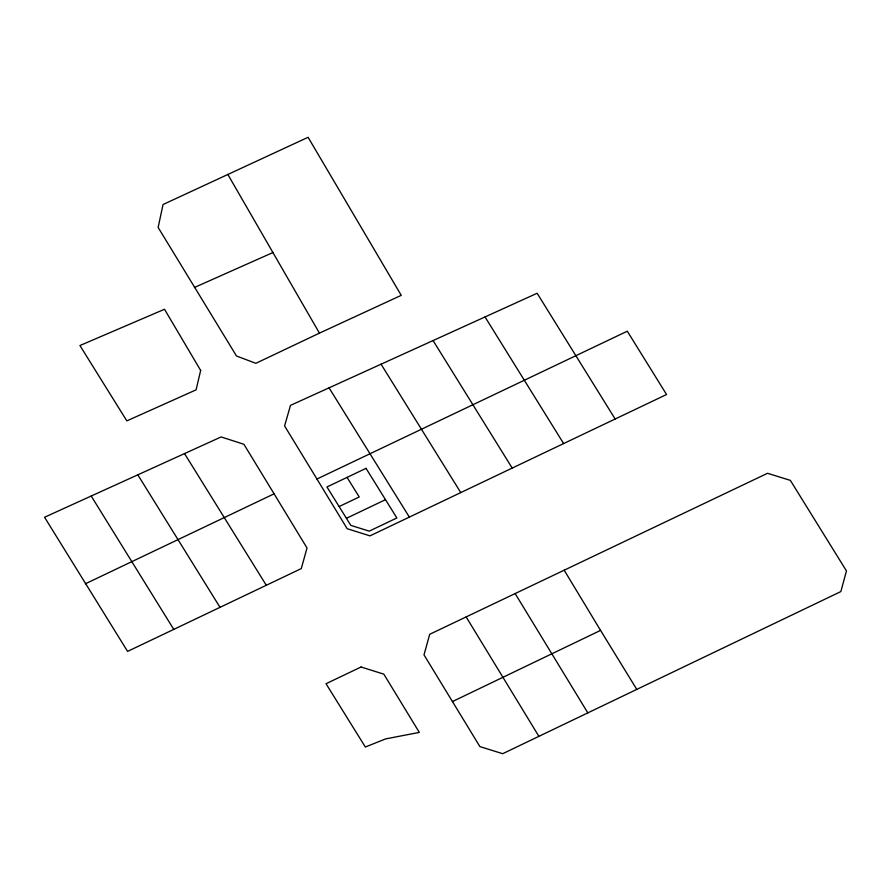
<?xml version="1.0" encoding="UTF-8"?>
<svg xmlns="http://www.w3.org/2000/svg" width="891" height="891" viewBox="0 0 891 891"><rect width="100%" height="100%" fill="white"/><g stroke="black" fill="none" stroke-linecap="round" stroke-linejoin="round"><path stroke-width="1.34" d="M452.45 701.573L600.556 630.394L636.775 689.4L840.859 591.568L846.45 570.919L790.35 480.372L767.519 473.288L429.718 634.281L424.005 654.874L479.881 746.58L502.691 753.708L636.775 689.4M85.447 583.75L274.094 493.837L307.016 547.987L301.292 568.581L173.767 629.391L127.569 651.388L44.55 517.248L221.135 436.935L243.9 444.275L274.094 493.837M339.126 506.556L359.229 496.966L347.067 477.387M346.421 518.306L385.491 499.673M316.94 479.024L347.178 528.708L369.965 535.87L666.557 394.513L627.297 331.207L316.94 479.024L284.585 425.931L290.488 405.372L537.128 293.262L615.146 419.004M319.446 333.134L255.851 363.316L236.505 356.01L158.141 227.45L163.042 204.518L308.097 137.292L401.24 295.344L319.446 333.134L227.773 174.335M194.416 287.481L273.169 252.431M563.613 443.562L485.038 316.951M512.191 468.076L433.082 340.574M460.77 492.6L381.07 364.207M329.057 387.841L409.359 517.114M184.515 453.575L266.286 585.264M219.999 607.317L137.815 474.825M91.194 496.02L173.767 629.391M587.837 712.9L515.143 593.551M538.899 736.356L466.149 616.94M564.181 570.195L600.556 630.394M200.653 370.444L196.098 389.846L126.834 420.886L79.934 345.53L164.512 309.266L200.653 370.444M366.034 468.343L326.964 486.976L350.809 525.367L369.219 531.147L396.863 517.972L366.034 468.343M361.044 667.003L326.017 683.72L365.332 747.014L385.547 738.917L419.316 732.402L383.843 674.164L361.044 667.003"/></g></svg>
